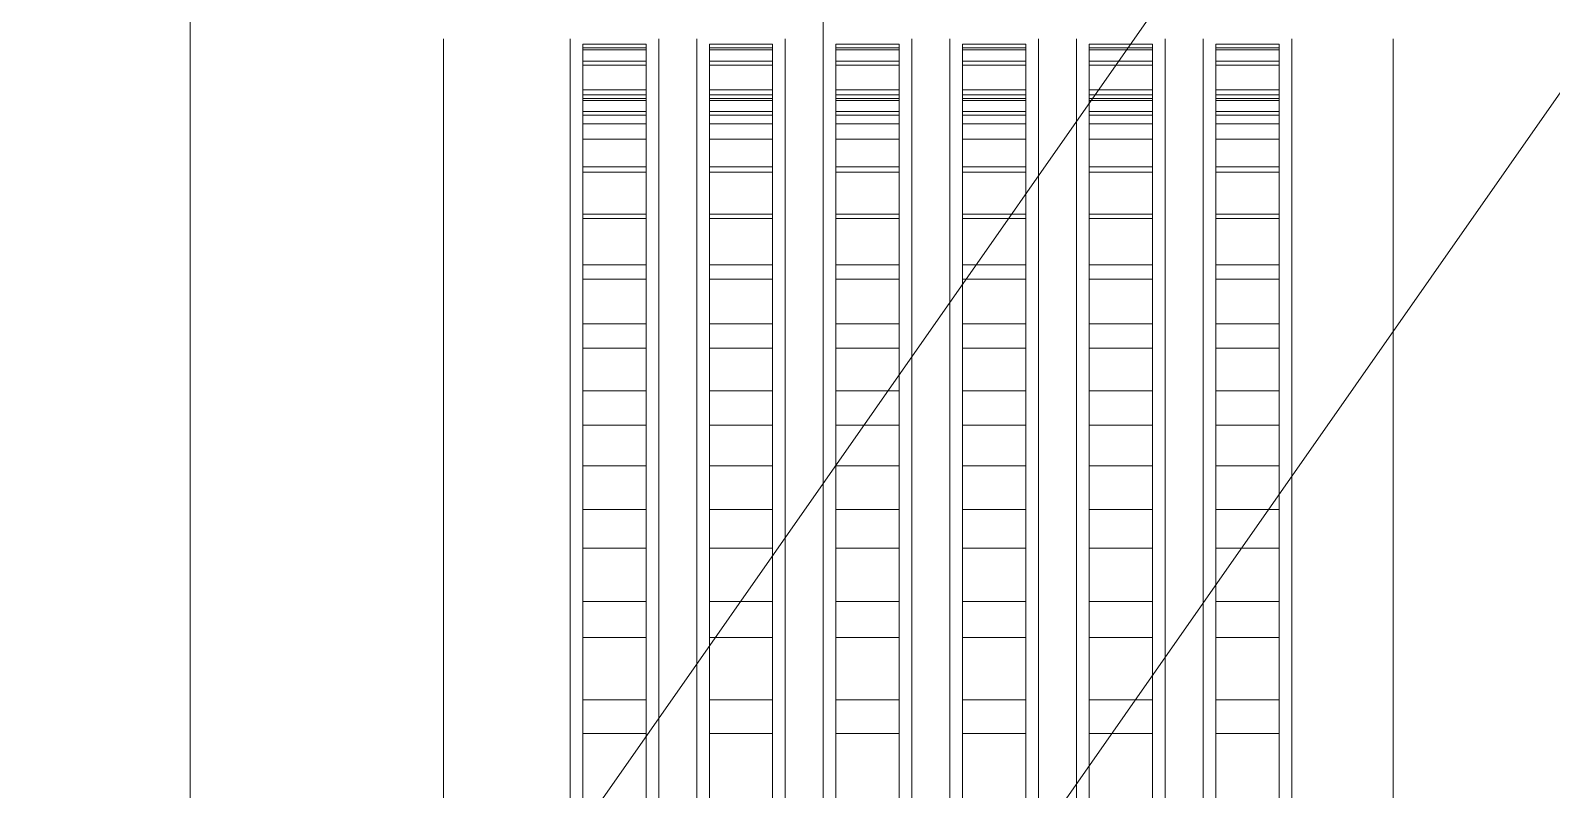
# Model space of a CAD drawing. Header units: millimetres. Extents: x -191664 to 191490, y -197311 to 10263.
# Drawn here: x -1725.2 to -1485, y -30138.8 to -30018.8 of the extents above; entities that cross this region are included whole.
import ezdxf

# ---------------------------------------------------------------- set-up
doc = ezdxf.new("R2010")
doc.units = ezdxf.units.MM
for name, color, linetype, lineweight in [('frontal_briquetadora', 7, 'Continuous', 0), ('frontal_secador', 7, 'Continuous', 0), ('frontal_tolva', 7, 'Continuous', 0)]:
    doc.layers.add(name, color=color, linetype=linetype, lineweight=lineweight)

msp = doc.modelspace()

# ---------------------------------------------------------------- linework, layer by layer
at = {"layer": 'frontal_briquetadora', "color": 9, "true_color": 0xb9c3c2}
for p, q in [((-1660, -30021.43), (-1660, -30020.16)), ((-1640, -30021.43), (-1640, -30020.16)), ((-1626, -30021.43), (-1626, -30020.16)), ((-1620, -30021.43), (-1620, -30020.16)), ((-1606, -30021.43), (-1606, -30020.16)), ((-1600, -30021.43), (-1600, -30020.16)), ((-1586, -30021.43), (-1586, -30020.16)), ((-1580, -30021.43), (-1580, -30020.16)), ((-1566, -30021.43), (-1566, -30020.16)), ((-1560, -30021.43), (-1560, -30020.16)), ((-1546, -30021.43), (-1546, -30020.16)), ((-1540, -30021.43), (-1540, -30020.16)), ((-1526, -30021.43), (-1526, -30020.16)), ((-1510, -30021.43), (-1510, -30020.16)), ((-1660, -30023.97), (-1660, -30021.43)), ((-1640, -30023.97), (-1640, -30021.43)), ((-1626, -30023.97), (-1626, -30021.43)), ((-1620, -30023.97), (-1620, -30021.43)), ((-1606, -30023.97), (-1606, -30021.43)), ((-1600, -30023.97), (-1600, -30021.43)), ((-1586, -30023.97), (-1586, -30021.43)), ((-1580, -30023.97), (-1580, -30021.43)), ((-1566, -30023.97), (-1566, -30021.43)), ((-1560, -30023.97), (-1560, -30021.43)), ((-1546, -30023.97), (-1546, -30021.43)), ((-1540, -30023.97), (-1540, -30021.43)), ((-1526, -30023.97), (-1526, -30021.43)), ((-1510, -30023.97), (-1510, -30021.43)), ((-1660, -30027.77), (-1660, -30023.97)), ((-1640, -30027.77), (-1640, -30023.97)), ((-1626, -30027.77), (-1626, -30023.97)), ((-1620, -30027.77), (-1620, -30023.97)), ((-1606, -30027.77), (-1606, -30023.97)), ((-1600, -30027.77), (-1600, -30023.97)), ((-1586, -30027.77), (-1586, -30023.97)), ((-1580, -30027.77), (-1580, -30023.97)), ((-1566, -30027.77), (-1566, -30023.97)), ((-1560, -30027.77), (-1560, -30023.97)), ((-1546, -30027.77), (-1546, -30023.97)), ((-1540, -30027.77), (-1540, -30023.97)), ((-1526, -30027.77), (-1526, -30023.97)), ((-1510, -30027.77), (-1510, -30023.97)), ((-1660, -30032.81), (-1660, -30027.77)), ((-1640, -30032.81), (-1640, -30027.77)), ((-1626, -30032.81), (-1626, -30027.77)), ((-1620, -30032.81), (-1620, -30027.77)), ((-1606, -30032.81), (-1606, -30027.77)), ((-1600, -30032.81), (-1600, -30027.77)), ((-1586, -30032.81), (-1586, -30027.77)), ((-1580, -30032.81), (-1580, -30027.77)), ((-1566, -30032.81), (-1566, -30027.77)), ((-1560, -30032.81), (-1560, -30027.77)), ((-1546, -30032.81), (-1546, -30027.77)), ((-1540, -30032.81), (-1540, -30027.77)), ((-1526, -30032.81), (-1526, -30027.77)), ((-1510, -30032.81), (-1510, -30027.77)), ((-1640, -30030.64), (-1640, -30030)), ((-1640, -30032.57), (-1640, -30030.64)), ((-1626, -30030.64), (-1626, -30030)), ((-1626, -30032.57), (-1626, -30030.64)), ((-1620, -30030.64), (-1620, -30030)), ((-1620, -30032.57), (-1620, -30030.64)), ((-1606, -30030.64), (-1606, -30030)), ((-1606, -30032.57), (-1606, -30030.64)), ((-1600, -30030.64), (-1600, -30030)), ((-1600, -30032.57), (-1600, -30030.64)), ((-1586, -30030.64), (-1586, -30030)), ((-1586, -30032.57), (-1586, -30030.64)), ((-1580, -30030.64), (-1580, -30030)), ((-1580, -30032.57), (-1580, -30030.64)), ((-1566, -30030.64), (-1566, -30030)), ((-1566, -30032.57), (-1566, -30030.64)), ((-1560, -30030.64), (-1560, -30030)), ((-1560, -30032.57), (-1560, -30030.64)), ((-1546, -30030.64), (-1546, -30030)), ((-1546, -30032.57), (-1546, -30030.64)), ((-1540, -30030.64), (-1540, -30030)), ((-1540, -30032.57), (-1540, -30030.64)), ((-1526, -30030.64), (-1526, -30030)), ((-1526, -30032.57), (-1526, -30030.64)), ((-1660, -30039.07), (-1660, -30032.81)), ((-1640, -30035.76), (-1640, -30032.57)), ((-1640, -30039.07), (-1640, -30032.81)), ((-1626, -30035.76), (-1626, -30032.57)), ((-1626, -30039.07), (-1626, -30032.81)), ((-1620, -30035.76), (-1620, -30032.57)), ((-1620, -30039.07), (-1620, -30032.81)), ((-1606, -30035.76), (-1606, -30032.57)), ((-1606, -30039.07), (-1606, -30032.81)), ((-1600, -30035.76), (-1600, -30032.57)), ((-1600, -30039.07), (-1600, -30032.81)), ((-1586, -30035.76), (-1586, -30032.57)), ((-1586, -30039.07), (-1586, -30032.81)), ((-1580, -30035.76), (-1580, -30032.57)), ((-1580, -30039.07), (-1580, -30032.81)), ((-1566, -30035.76), (-1566, -30032.57)), ((-1566, -30039.07), (-1566, -30032.81)), ((-1560, -30035.76), (-1560, -30032.57)), ((-1560, -30039.07), (-1560, -30032.81)), ((-1546, -30035.76), (-1546, -30032.57)), ((-1546, -30039.07), (-1546, -30032.81)), ((-1540, -30035.76), (-1540, -30032.57)), ((-1540, -30039.07), (-1540, -30032.81)), ((-1526, -30035.76), (-1526, -30032.57)), ((-1526, -30039.07), (-1526, -30032.81)), ((-1510, -30039.07), (-1510, -30032.81)), ((-1640, -30040.22), (-1640, -30035.76)), ((-1626, -30040.22), (-1626, -30035.76)), ((-1620, -30040.22), (-1620, -30035.76)), ((-1606, -30040.22), (-1606, -30035.76)), ((-1600, -30040.22), (-1600, -30035.76)), ((-1586, -30040.22), (-1586, -30035.76)), ((-1580, -30040.22), (-1580, -30035.76)), ((-1566, -30040.22), (-1566, -30035.76)), ((-1560, -30040.22), (-1560, -30035.76)), ((-1546, -30040.22), (-1546, -30035.76)), ((-1540, -30040.22), (-1540, -30035.76)), ((-1526, -30040.22), (-1526, -30035.76)), ((-1660, -30046.53), (-1660, -30039.07)), ((-1640, -30046.53), (-1640, -30039.07)), ((-1640, -30045.92), (-1640, -30040.22)), ((-1626, -30046.53), (-1626, -30039.07)), ((-1626, -30045.92), (-1626, -30040.22)), ((-1620, -30046.53), (-1620, -30039.07)), ((-1620, -30045.92), (-1620, -30040.22)), ((-1606, -30046.53), (-1606, -30039.07)), ((-1606, -30045.92), (-1606, -30040.22)), ((-1600, -30046.53), (-1600, -30039.07)), ((-1600, -30045.92), (-1600, -30040.22)), ((-1586, -30046.53), (-1586, -30039.07)), ((-1586, -30045.92), (-1586, -30040.22)), ((-1580, -30046.53), (-1580, -30039.07)), ((-1580, -30045.92), (-1580, -30040.22)), ((-1566, -30046.53), (-1566, -30039.07)), ((-1566, -30045.92), (-1566, -30040.22)), ((-1560, -30046.53), (-1560, -30039.07)), ((-1560, -30045.92), (-1560, -30040.22)), ((-1546, -30046.53), (-1546, -30039.07)), ((-1546, -30045.92), (-1546, -30040.22)), ((-1540, -30046.53), (-1540, -30039.07)), ((-1540, -30045.92), (-1540, -30040.22)), ((-1526, -30046.53), (-1526, -30039.07)), ((-1526, -30045.92), (-1526, -30040.22)), ((-1510, -30046.53), (-1510, -30039.07)), ((-1660, -30055.15), (-1660, -30046.53)), ((-1640, -30052.84), (-1640, -30045.92)), ((-1640, -30055.15), (-1640, -30046.53)), ((-1626, -30052.84), (-1626, -30045.92)), ((-1626, -30055.15), (-1626, -30046.53)), ((-1620, -30052.84), (-1620, -30045.92)), ((-1620, -30055.15), (-1620, -30046.53)), ((-1606, -30052.84), (-1606, -30045.92)), ((-1606, -30055.15), (-1606, -30046.53)), ((-1600, -30052.84), (-1600, -30045.92)), ((-1600, -30055.15), (-1600, -30046.53)), ((-1586, -30052.84), (-1586, -30045.92)), ((-1586, -30055.15), (-1586, -30046.53)), ((-1580, -30052.84), (-1580, -30045.92)), ((-1580, -30055.15), (-1580, -30046.53)), ((-1566, -30052.84), (-1566, -30045.92)), ((-1566, -30055.15), (-1566, -30046.53)), ((-1560, -30052.84), (-1560, -30045.92)), ((-1560, -30055.15), (-1560, -30046.53)), ((-1546, -30052.84), (-1546, -30045.92)), ((-1546, -30055.15), (-1546, -30046.53)), ((-1540, -30052.84), (-1540, -30045.92)), ((-1540, -30055.15), (-1540, -30046.53)), ((-1526, -30052.84), (-1526, -30045.92)), ((-1526, -30055.15), (-1526, -30046.53)), ((-1510, -30055.15), (-1510, -30046.53)), ((-1640, -30060.94), (-1640, -30052.84)), ((-1626, -30060.94), (-1626, -30052.84)), ((-1620, -30060.94), (-1620, -30052.84)), ((-1606, -30060.94), (-1606, -30052.84)), ((-1600, -30060.94), (-1600, -30052.84)), ((-1586, -30060.94), (-1586, -30052.84)), ((-1580, -30060.94), (-1580, -30052.84)), ((-1566, -30060.94), (-1566, -30052.84)), ((-1560, -30060.94), (-1560, -30052.84)), ((-1546, -30060.94), (-1546, -30052.84)), ((-1540, -30060.94), (-1540, -30052.84)), ((-1526, -30060.94), (-1526, -30052.84)), ((-1660, -30064.91), (-1660, -30055.15)), ((-1640, -30064.91), (-1640, -30055.15)), ((-1626, -30064.91), (-1626, -30055.15)), ((-1620, -30064.91), (-1620, -30055.15)), ((-1606, -30064.91), (-1606, -30055.15)), ((-1600, -30064.91), (-1600, -30055.15)), ((-1586, -30064.91), (-1586, -30055.15)), ((-1580, -30064.91), (-1580, -30055.15)), ((-1566, -30064.91), (-1566, -30055.15)), ((-1560, -30064.91), (-1560, -30055.15)), ((-1546, -30064.91), (-1546, -30055.15)), ((-1540, -30064.91), (-1540, -30055.15)), ((-1526, -30064.91), (-1526, -30055.15)), ((-1510, -30064.91), (-1510, -30055.15)), ((-1640, -30070.19), (-1640, -30060.94)), ((-1626, -30070.19), (-1626, -30060.94)), ((-1620, -30070.19), (-1620, -30060.94)), ((-1606, -30070.19), (-1606, -30060.94)), ((-1600, -30070.19), (-1600, -30060.94)), ((-1586, -30070.19), (-1586, -30060.94)), ((-1580, -30070.19), (-1580, -30060.94)), ((-1566, -30070.19), (-1566, -30060.94)), ((-1560, -30070.19), (-1560, -30060.94)), ((-1546, -30070.19), (-1546, -30060.94)), ((-1540, -30070.19), (-1540, -30060.94)), ((-1526, -30070.19), (-1526, -30060.94)), ((-1660, -30075.75), (-1660, -30064.91)), ((-1640, -30075.75), (-1640, -30064.91)), ((-1626, -30075.75), (-1626, -30064.91)), ((-1620, -30075.75), (-1620, -30064.91)), ((-1606, -30075.75), (-1606, -30064.91)), ((-1600, -30075.75), (-1600, -30064.91)), ((-1586, -30075.75), (-1586, -30064.91)), ((-1580, -30075.75), (-1580, -30064.91)), ((-1566, -30075.75), (-1566, -30064.91)), ((-1560, -30075.75), (-1560, -30064.91)), ((-1546, -30075.75), (-1546, -30064.91)), ((-1540, -30075.75), (-1540, -30064.91)), ((-1526, -30075.75), (-1526, -30064.91)), ((-1510, -30075.75), (-1510, -30064.91)), ((-1640, -30080.56), (-1640, -30070.19)), ((-1626, -30080.56), (-1626, -30070.19)), ((-1620, -30080.56), (-1620, -30070.19)), ((-1606, -30080.56), (-1606, -30070.19)), ((-1600, -30080.56), (-1600, -30070.19)), ((-1586, -30080.56), (-1586, -30070.19)), ((-1580, -30080.56), (-1580, -30070.19)), ((-1566, -30080.56), (-1566, -30070.19)), ((-1560, -30080.56), (-1560, -30070.19)), ((-1546, -30080.56), (-1546, -30070.19)), ((-1540, -30080.56), (-1540, -30070.19)), ((-1526, -30080.56), (-1526, -30070.19)), ((-1660, -30087.63), (-1660, -30075.75)), ((-1640, -30087.63), (-1640, -30075.75)), ((-1626, -30087.63), (-1626, -30075.75)), ((-1620, -30087.63), (-1620, -30075.75)), ((-1606, -30087.63), (-1606, -30075.75)), ((-1600, -30087.63), (-1600, -30075.75)), ((-1586, -30087.63), (-1586, -30075.75)), ((-1580, -30087.63), (-1580, -30075.75)), ((-1566, -30087.63), (-1566, -30075.75)), ((-1560, -30087.63), (-1560, -30075.75)), ((-1546, -30087.63), (-1546, -30075.75)), ((-1540, -30087.63), (-1540, -30075.75)), ((-1526, -30087.63), (-1526, -30075.75)), ((-1510, -30087.63), (-1510, -30075.75)), ((-1640, -30091.99), (-1640, -30080.56)), ((-1626, -30091.99), (-1626, -30080.56)), ((-1620, -30091.99), (-1620, -30080.56)), ((-1606, -30091.99), (-1606, -30080.56)), ((-1600, -30091.99), (-1600, -30080.56)), ((-1586, -30091.99), (-1586, -30080.56)), ((-1580, -30091.99), (-1580, -30080.56)), ((-1566, -30091.99), (-1566, -30080.56)), ((-1560, -30091.99), (-1560, -30080.56)), ((-1546, -30091.99), (-1546, -30080.56)), ((-1540, -30091.99), (-1540, -30080.56)), ((-1526, -30091.99), (-1526, -30080.56)), ((-1660, -30088.79), (-1660, -30083.18)), ((-1510, -30088.79), (-1510, -30083.18)), ((-1660, -30100.51), (-1660, -30087.63)), ((-1640, -30100.51), (-1640, -30087.63)), ((-1626, -30100.51), (-1626, -30087.63)), ((-1620, -30100.51), (-1620, -30087.63)), ((-1606, -30100.51), (-1606, -30087.63)), ((-1600, -30100.51), (-1600, -30087.63)), ((-1586, -30100.51), (-1586, -30087.63)), ((-1580, -30100.51), (-1580, -30087.63)), ((-1566, -30100.51), (-1566, -30087.63)), ((-1560, -30100.51), (-1560, -30087.63)), ((-1546, -30100.51), (-1546, -30087.63)), ((-1540, -30100.51), (-1540, -30087.63)), ((-1526, -30100.51), (-1526, -30087.63)), ((-1510, -30100.51), (-1510, -30087.63)), ((-1660, -30099.56), (-1660, -30088.79)), ((-1510, -30099.56), (-1510, -30088.79)), ((-1640, -30104.45), (-1640, -30091.99)), ((-1626, -30104.45), (-1626, -30091.99)), ((-1620, -30104.45), (-1620, -30091.99)), ((-1606, -30104.45), (-1606, -30091.99)), ((-1600, -30104.45), (-1600, -30091.99)), ((-1586, -30104.45), (-1586, -30091.99)), ((-1580, -30104.45), (-1580, -30091.99)), ((-1566, -30104.45), (-1566, -30091.99)), ((-1560, -30104.45), (-1560, -30091.99)), ((-1546, -30104.45), (-1546, -30091.99)), ((-1540, -30104.45), (-1540, -30091.99)), ((-1526, -30104.45), (-1526, -30091.99)), ((-1660, -30114.62), (-1660, -30099.56)), ((-1510, -30114.62), (-1510, -30099.56)), ((-1660, -30114.34), (-1660, -30100.51)), ((-1640, -30114.34), (-1640, -30100.51)), ((-1626, -30114.34), (-1626, -30100.51)), ((-1620, -30114.34), (-1620, -30100.51)), ((-1606, -30114.34), (-1606, -30100.51)), ((-1600, -30114.34), (-1600, -30100.51)), ((-1586, -30114.34), (-1586, -30100.51)), ((-1580, -30114.34), (-1580, -30100.51)), ((-1566, -30114.34), (-1566, -30100.51)), ((-1560, -30114.34), (-1560, -30100.51)), ((-1546, -30114.34), (-1546, -30100.51)), ((-1540, -30114.34), (-1540, -30100.51)), ((-1526, -30114.34), (-1526, -30100.51)), ((-1510, -30114.34), (-1510, -30100.51)), ((-1640, -30117.87), (-1640, -30104.45)), ((-1626, -30117.87), (-1626, -30104.45)), ((-1620, -30117.87), (-1620, -30104.45)), ((-1606, -30117.87), (-1606, -30104.45)), ((-1600, -30117.87), (-1600, -30104.45)), ((-1586, -30117.87), (-1586, -30104.45)), ((-1580, -30117.87), (-1580, -30104.45)), ((-1566, -30117.87), (-1566, -30104.45)), ((-1560, -30117.87), (-1560, -30104.45)), ((-1546, -30117.87), (-1546, -30104.45)), ((-1540, -30117.87), (-1540, -30104.45)), ((-1526, -30117.87), (-1526, -30104.45)), ((-1660, -30129.05), (-1660, -30114.34)), ((-1660, -30132.74), (-1660, -30114.62)), ((-1640, -30129.05), (-1640, -30114.34)), ((-1626, -30129.05), (-1626, -30114.34)), ((-1620, -30129.05), (-1620, -30114.34)), ((-1606, -30129.05), (-1606, -30114.34)), ((-1600, -30129.05), (-1600, -30114.34)), ((-1586, -30129.05), (-1586, -30114.34)), ((-1580, -30129.05), (-1580, -30114.34)), ((-1566, -30129.05), (-1566, -30114.34)), ((-1560, -30129.05), (-1560, -30114.34)), ((-1546, -30129.05), (-1546, -30114.34)), ((-1540, -30129.05), (-1540, -30114.34)), ((-1526, -30129.05), (-1526, -30114.34)), ((-1510, -30129.05), (-1510, -30114.34)), ((-1510, -30132.74), (-1510, -30114.62)), ((-1640, -30132.2), (-1640, -30117.87)), ((-1626, -30132.2), (-1626, -30117.87)), ((-1620, -30132.2), (-1620, -30117.87)), ((-1606, -30132.2), (-1606, -30117.87)), ((-1600, -30132.2), (-1600, -30117.87)), ((-1586, -30132.2), (-1586, -30117.87)), ((-1580, -30132.2), (-1580, -30117.87)), ((-1566, -30132.2), (-1566, -30117.87)), ((-1560, -30132.2), (-1560, -30117.87)), ((-1546, -30132.2), (-1546, -30117.87)), ((-1540, -30132.2), (-1540, -30117.87)), ((-1526, -30132.2), (-1526, -30117.87)), ((-1660, -30144.59), (-1660, -30129.05)), ((-1640, -30144.59), (-1640, -30129.05)), ((-1626, -30144.59), (-1626, -30129.05)), ((-1620, -30144.59), (-1620, -30129.05)), ((-1606, -30144.59), (-1606, -30129.05)), ((-1600, -30144.59), (-1600, -30129.05)), ((-1586, -30144.59), (-1586, -30129.05)), ((-1580, -30144.59), (-1580, -30129.05)), ((-1566, -30144.59), (-1566, -30129.05)), ((-1560, -30144.59), (-1560, -30129.05)), ((-1546, -30144.59), (-1546, -30129.05)), ((-1540, -30144.59), (-1540, -30129.05)), ((-1526, -30144.59), (-1526, -30129.05)), ((-1510, -30144.59), (-1510, -30129.05)), ((-1660, -30152.46), (-1660, -30132.74)), ((-1640, -30147.37), (-1640, -30132.2)), ((-1626, -30147.37), (-1626, -30132.2)), ((-1620, -30147.37), (-1620, -30132.2)), ((-1606, -30147.37), (-1606, -30132.2)), ((-1600, -30147.37), (-1600, -30132.2)), ((-1586, -30147.37), (-1586, -30132.2)), ((-1580, -30147.37), (-1580, -30132.2)), ((-1566, -30147.37), (-1566, -30132.2)), ((-1560, -30147.37), (-1560, -30132.2)), ((-1546, -30147.37), (-1546, -30132.2)), ((-1540, -30147.37), (-1540, -30132.2)), ((-1526, -30147.37), (-1526, -30132.2)), ((-1510, -30152.46), (-1510, -30132.74))]:
    msp.add_line(p, q, dxfattribs=at)
at = {"layer": 'frontal_briquetadora', "color": 117, "true_color": 0x376c5b}
for p, q in [((-1638, -30021.6), (-1638, -30021.01)), ((-1638, -30021.01), (-1638, -30021.92)), ((-1638, -30021.01), (-1628, -30021.01)), ((-1628, -30021.01), (-1628, -30021.92)), ((-1628, -30021.6), (-1628, -30021.01)), ((-1618, -30021.6), (-1618, -30021.01)), ((-1618, -30021.01), (-1618, -30021.92)), ((-1618, -30021.01), (-1608, -30021.01)), ((-1608, -30021.01), (-1608, -30021.92)), ((-1608, -30021.6), (-1608, -30021.01)), ((-1598, -30021.6), (-1598, -30021.01)), ((-1598, -30021.01), (-1598, -30021.92)), ((-1598, -30021.01), (-1588, -30021.01)), ((-1588, -30021.01), (-1588, -30021.92)), ((-1588, -30021.6), (-1588, -30021.01)), ((-1578, -30021.6), (-1578, -30021.01)), ((-1578, -30021.01), (-1578, -30021.92)), ((-1578, -30021.01), (-1568, -30021.01)), ((-1568, -30021.01), (-1568, -30021.92)), ((-1568, -30021.6), (-1568, -30021.01)), ((-1558, -30021.6), (-1558, -30021.01)), ((-1558, -30021.01), (-1558, -30021.92)), ((-1558, -30021.01), (-1548, -30021.01)), ((-1548, -30021.01), (-1548, -30021.92)), ((-1548, -30021.6), (-1548, -30021.01)), ((-1538, -30021.6), (-1538, -30021.01)), ((-1538, -30021.01), (-1538, -30021.92)), ((-1538, -30021.01), (-1528, -30021.01)), ((-1528, -30021.01), (-1528, -30021.92)), ((-1528, -30021.6), (-1528, -30021.01)), ((-1638, -30023.69), (-1638, -30021.6)), ((-1638, -30021.6), (-1628, -30021.6)), ((-1638, -30021.92), (-1638, -30024.32)), ((-1638, -30021.92), (-1628, -30021.92)), ((-1628, -30023.69), (-1628, -30021.6)), ((-1628, -30021.92), (-1628, -30024.32)), ((-1618, -30023.69), (-1618, -30021.6)), ((-1618, -30021.6), (-1608, -30021.6)), ((-1618, -30021.92), (-1618, -30024.32)), ((-1618, -30021.92), (-1608, -30021.92)), ((-1608, -30023.69), (-1608, -30021.6)), ((-1608, -30021.92), (-1608, -30024.32)), ((-1598, -30023.69), (-1598, -30021.6)), ((-1598, -30021.6), (-1588, -30021.6)), ((-1598, -30021.92), (-1598, -30024.32)), ((-1598, -30021.92), (-1588, -30021.92)), ((-1588, -30023.69), (-1588, -30021.6)), ((-1588, -30021.92), (-1588, -30024.32)), ((-1578, -30023.69), (-1578, -30021.6)), ((-1578, -30021.6), (-1568, -30021.6)), ((-1578, -30021.92), (-1578, -30024.32)), ((-1578, -30021.92), (-1568, -30021.92)), ((-1568, -30023.69), (-1568, -30021.6)), ((-1568, -30021.92), (-1568, -30024.32)), ((-1558, -30023.69), (-1558, -30021.6)), ((-1558, -30021.6), (-1548, -30021.6)), ((-1558, -30021.92), (-1558, -30024.32)), ((-1558, -30021.92), (-1548, -30021.92)), ((-1548, -30023.69), (-1548, -30021.6)), ((-1548, -30021.92), (-1548, -30024.32)), ((-1538, -30023.69), (-1538, -30021.6)), ((-1538, -30021.6), (-1528, -30021.6)), ((-1538, -30021.92), (-1538, -30024.32)), ((-1538, -30021.92), (-1528, -30021.92)), ((-1528, -30023.69), (-1528, -30021.6)), ((-1528, -30021.92), (-1528, -30024.32)), ((-1638, -30255.52), (-1638, -30023.69)), ((-1638, -30023.69), (-1628, -30023.69)), ((-1638, -30024.32), (-1638, -30028.21)), ((-1638, -30024.32), (-1628, -30024.32)), ((-1628, -30255.52), (-1628, -30023.69)), ((-1628, -30024.32), (-1628, -30028.21)), ((-1618, -30255.52), (-1618, -30023.69)), ((-1618, -30023.69), (-1608, -30023.69)), ((-1618, -30024.32), (-1618, -30028.21)), ((-1618, -30024.32), (-1608, -30024.32)), ((-1608, -30255.52), (-1608, -30023.69)), ((-1608, -30024.32), (-1608, -30028.21)), ((-1598, -30255.52), (-1598, -30023.69)), ((-1598, -30023.69), (-1588, -30023.69)), ((-1598, -30024.32), (-1598, -30028.21)), ((-1598, -30024.32), (-1588, -30024.32)), ((-1588, -30255.52), (-1588, -30023.69)), ((-1588, -30024.32), (-1588, -30028.21)), ((-1578, -30255.52), (-1578, -30023.69)), ((-1578, -30023.69), (-1568, -30023.69)), ((-1578, -30024.32), (-1578, -30028.21)), ((-1578, -30024.32), (-1568, -30024.32)), ((-1568, -30255.52), (-1568, -30023.69)), ((-1568, -30024.32), (-1568, -30028.21)), ((-1558, -30255.52), (-1558, -30023.69)), ((-1558, -30023.69), (-1548, -30023.69)), ((-1558, -30024.32), (-1558, -30028.21)), ((-1558, -30024.32), (-1548, -30024.32)), ((-1548, -30255.52), (-1548, -30023.69)), ((-1548, -30024.32), (-1548, -30028.21)), ((-1538, -30255.52), (-1538, -30023.69)), ((-1538, -30023.69), (-1528, -30023.69)), ((-1538, -30024.32), (-1538, -30028.21)), ((-1538, -30024.32), (-1528, -30024.32)), ((-1528, -30255.52), (-1528, -30023.69)), ((-1528, -30024.32), (-1528, -30028.21)), ((-1638, -30028.21), (-1638, -30033.57)), ((-1638, -30028.21), (-1628, -30028.21)), ((-1628, -30028.21), (-1628, -30033.57)), ((-1618, -30028.21), (-1618, -30033.57)), ((-1618, -30028.21), (-1608, -30028.21)), ((-1608, -30028.21), (-1608, -30033.57)), ((-1598, -30028.21), (-1598, -30033.57)), ((-1598, -30028.21), (-1588, -30028.21)), ((-1588, -30028.21), (-1588, -30033.57)), ((-1578, -30028.21), (-1578, -30033.57)), ((-1578, -30028.21), (-1568, -30028.21)), ((-1568, -30028.21), (-1568, -30033.57)), ((-1558, -30028.21), (-1558, -30033.57)), ((-1558, -30028.21), (-1548, -30028.21)), ((-1548, -30028.21), (-1548, -30033.57)), ((-1538, -30028.21), (-1538, -30033.57)), ((-1538, -30028.21), (-1528, -30028.21)), ((-1528, -30028.21), (-1528, -30033.57)), ((-1638, -30029.01), (-1638, -30029.89)), ((-1638, -30029.58), (-1638, -30029.01)), ((-1638, -30029.01), (-1628, -30029.01)), ((-1638, -30031.62), (-1638, -30029.58)), ((-1638, -30029.58), (-1628, -30029.58)), ((-1638, -30029.89), (-1638, -30032.24)), ((-1638, -30029.89), (-1628, -30029.89)), ((-1628, -30029.58), (-1628, -30029.01)), ((-1628, -30029.01), (-1628, -30029.89)), ((-1628, -30031.62), (-1628, -30029.58)), ((-1628, -30029.89), (-1628, -30032.24)), ((-1618, -30029.01), (-1618, -30029.89)), ((-1618, -30029.58), (-1618, -30029.01)), ((-1618, -30029.01), (-1608, -30029.01)), ((-1618, -30031.62), (-1618, -30029.58)), ((-1618, -30029.58), (-1608, -30029.58)), ((-1618, -30029.89), (-1618, -30032.24)), ((-1618, -30029.89), (-1608, -30029.89)), ((-1608, -30029.58), (-1608, -30029.01)), ((-1608, -30029.01), (-1608, -30029.89)), ((-1608, -30031.62), (-1608, -30029.58)), ((-1608, -30029.89), (-1608, -30032.24)), ((-1598, -30029.01), (-1598, -30029.89)), ((-1598, -30029.58), (-1598, -30029.01)), ((-1598, -30029.01), (-1588, -30029.01)), ((-1598, -30031.62), (-1598, -30029.58)), ((-1598, -30029.58), (-1588, -30029.58)), ((-1598, -30029.89), (-1598, -30032.24)), ((-1598, -30029.89), (-1588, -30029.89)), ((-1588, -30029.58), (-1588, -30029.01)), ((-1588, -30029.01), (-1588, -30029.89)), ((-1588, -30031.62), (-1588, -30029.58)), ((-1588, -30029.89), (-1588, -30032.24)), ((-1578, -30029.01), (-1578, -30029.89)), ((-1578, -30029.58), (-1578, -30029.01)), ((-1578, -30029.01), (-1568, -30029.01)), ((-1578, -30031.62), (-1578, -30029.58)), ((-1578, -30029.58), (-1568, -30029.58)), ((-1578, -30029.89), (-1578, -30032.24)), ((-1578, -30029.89), (-1568, -30029.89)), ((-1568, -30029.58), (-1568, -30029.01)), ((-1568, -30029.01), (-1568, -30029.89)), ((-1568, -30031.62), (-1568, -30029.58)), ((-1568, -30029.89), (-1568, -30032.24)), ((-1558, -30029.01), (-1558, -30029.89)), ((-1558, -30029.58), (-1558, -30029.01)), ((-1558, -30029.01), (-1548, -30029.01)), ((-1558, -30031.62), (-1558, -30029.58)), ((-1558, -30029.58), (-1548, -30029.58)), ((-1558, -30029.89), (-1558, -30032.24)), ((-1558, -30029.89), (-1548, -30029.89)), ((-1548, -30029.58), (-1548, -30029.01)), ((-1548, -30029.01), (-1548, -30029.89)), ((-1548, -30031.62), (-1548, -30029.58)), ((-1548, -30029.89), (-1548, -30032.24)), ((-1538, -30029.01), (-1538, -30029.89)), ((-1538, -30029.58), (-1538, -30029.01)), ((-1538, -30029.01), (-1528, -30029.01)), ((-1538, -30031.62), (-1538, -30029.58)), ((-1538, -30029.58), (-1528, -30029.58)), ((-1538, -30029.89), (-1538, -30032.24)), ((-1538, -30029.89), (-1528, -30029.89)), ((-1528, -30029.58), (-1528, -30029.01)), ((-1528, -30029.01), (-1528, -30029.89)), ((-1528, -30031.62), (-1528, -30029.58)), ((-1528, -30029.89), (-1528, -30032.24)), ((-1638, -30263.45), (-1638, -30031.62)), ((-1638, -30031.62), (-1628, -30031.62)), ((-1638, -30032.24), (-1638, -30036.03)), ((-1638, -30032.24), (-1628, -30032.24)), ((-1628, -30263.45), (-1628, -30031.62)), ((-1628, -30032.24), (-1628, -30036.03)), ((-1618, -30263.45), (-1618, -30031.62)), ((-1618, -30031.62), (-1608, -30031.62)), ((-1618, -30032.24), (-1618, -30036.03)), ((-1618, -30032.24), (-1608, -30032.24)), ((-1608, -30263.45), (-1608, -30031.62)), ((-1608, -30032.24), (-1608, -30036.03)), ((-1598, -30263.45), (-1598, -30031.62)), ((-1598, -30031.62), (-1588, -30031.62)), ((-1598, -30032.24), (-1598, -30036.03)), ((-1598, -30032.24), (-1588, -30032.24)), ((-1588, -30263.45), (-1588, -30031.62)), ((-1588, -30032.24), (-1588, -30036.03)), ((-1578, -30263.45), (-1578, -30031.62)), ((-1578, -30031.62), (-1568, -30031.62)), ((-1578, -30032.24), (-1578, -30036.03)), ((-1578, -30032.24), (-1568, -30032.24)), ((-1568, -30263.45), (-1568, -30031.62)), ((-1568, -30032.24), (-1568, -30036.03)), ((-1558, -30263.45), (-1558, -30031.62)), ((-1558, -30031.62), (-1548, -30031.62)), ((-1558, -30032.24), (-1558, -30036.03)), ((-1558, -30032.24), (-1548, -30032.24)), ((-1548, -30263.45), (-1548, -30031.62)), ((-1548, -30032.24), (-1548, -30036.03)), ((-1538, -30263.45), (-1538, -30031.62)), ((-1538, -30031.62), (-1528, -30031.62)), ((-1538, -30032.24), (-1538, -30036.03)), ((-1538, -30032.24), (-1528, -30032.24)), ((-1528, -30263.45), (-1528, -30031.62)), ((-1528, -30032.24), (-1528, -30036.03)), ((-1638, -30033.57), (-1638, -30040.36)), ((-1638, -30033.57), (-1628, -30033.57)), ((-1628, -30033.57), (-1628, -30040.36)), ((-1618, -30033.57), (-1618, -30040.36)), ((-1618, -30033.57), (-1608, -30033.57)), ((-1608, -30033.57), (-1608, -30040.36)), ((-1598, -30033.57), (-1598, -30040.36)), ((-1598, -30033.57), (-1588, -30033.57)), ((-1588, -30033.57), (-1588, -30040.36)), ((-1578, -30033.57), (-1578, -30040.36)), ((-1578, -30033.57), (-1568, -30033.57)), ((-1568, -30033.57), (-1568, -30040.36)), ((-1558, -30033.57), (-1558, -30040.36)), ((-1558, -30033.57), (-1548, -30033.57)), ((-1548, -30033.57), (-1548, -30040.36)), ((-1538, -30033.57), (-1538, -30040.36)), ((-1538, -30033.57), (-1528, -30033.57)), ((-1528, -30033.57), (-1528, -30040.36)), ((-1638, -30036.03), (-1638, -30041.24)), ((-1638, -30036.03), (-1628, -30036.03)), ((-1628, -30036.03), (-1628, -30041.24)), ((-1618, -30036.03), (-1618, -30041.24)), ((-1618, -30036.03), (-1608, -30036.03)), ((-1608, -30036.03), (-1608, -30041.24)), ((-1598, -30036.03), (-1598, -30041.24)), ((-1598, -30036.03), (-1588, -30036.03)), ((-1588, -30036.03), (-1588, -30041.24)), ((-1578, -30036.03), (-1578, -30041.24)), ((-1578, -30036.03), (-1568, -30036.03)), ((-1568, -30036.03), (-1568, -30041.24)), ((-1558, -30036.03), (-1558, -30041.24)), ((-1558, -30036.03), (-1548, -30036.03)), ((-1548, -30036.03), (-1548, -30041.24)), ((-1538, -30036.03), (-1538, -30041.24)), ((-1538, -30036.03), (-1528, -30036.03)), ((-1528, -30036.03), (-1528, -30041.24)), ((-1638, -30040.36), (-1638, -30048.56)), ((-1638, -30040.36), (-1628, -30040.36)), ((-1628, -30040.36), (-1628, -30048.56)), ((-1618, -30040.36), (-1618, -30048.56)), ((-1618, -30040.36), (-1608, -30040.36)), ((-1608, -30040.36), (-1608, -30048.56)), ((-1598, -30040.36), (-1598, -30048.56)), ((-1598, -30040.36), (-1588, -30040.36)), ((-1588, -30040.36), (-1588, -30048.56)), ((-1578, -30040.36), (-1578, -30048.56)), ((-1578, -30040.36), (-1568, -30040.36)), ((-1568, -30040.36), (-1568, -30048.56)), ((-1558, -30040.36), (-1558, -30048.56)), ((-1558, -30040.36), (-1548, -30040.36)), ((-1548, -30040.36), (-1548, -30048.56)), ((-1538, -30040.36), (-1538, -30048.56)), ((-1538, -30040.36), (-1528, -30040.36)), ((-1528, -30040.36), (-1528, -30048.56)), ((-1638, -30041.24), (-1638, -30047.86)), ((-1638, -30041.24), (-1628, -30041.24)), ((-1628, -30041.24), (-1628, -30047.86)), ((-1618, -30041.24), (-1618, -30047.86)), ((-1618, -30041.24), (-1608, -30041.24)), ((-1608, -30041.24), (-1608, -30047.86)), ((-1598, -30041.24), (-1598, -30047.86)), ((-1598, -30041.24), (-1588, -30041.24)), ((-1588, -30041.24), (-1588, -30047.86)), ((-1578, -30041.24), (-1578, -30047.86)), ((-1578, -30041.24), (-1568, -30041.24)), ((-1568, -30041.24), (-1568, -30047.86)), ((-1558, -30041.24), (-1558, -30047.86)), ((-1558, -30041.24), (-1548, -30041.24)), ((-1548, -30041.24), (-1548, -30047.86)), ((-1538, -30041.24), (-1538, -30047.86)), ((-1538, -30041.24), (-1528, -30041.24)), ((-1528, -30041.24), (-1528, -30047.86)), ((-1638, -30047.86), (-1638, -30055.85)), ((-1638, -30047.86), (-1628, -30047.86)), ((-1638, -30048.56), (-1638, -30058.13)), ((-1638, -30048.56), (-1628, -30048.56)), ((-1628, -30047.86), (-1628, -30055.85)), ((-1628, -30048.56), (-1628, -30058.13)), ((-1618, -30047.86), (-1618, -30055.85)), ((-1618, -30047.86), (-1608, -30047.86)), ((-1618, -30048.56), (-1618, -30058.13)), ((-1618, -30048.56), (-1608, -30048.56)), ((-1608, -30047.86), (-1608, -30055.85)), ((-1608, -30048.56), (-1608, -30058.13)), ((-1598, -30047.86), (-1598, -30055.85)), ((-1598, -30047.86), (-1588, -30047.86)), ((-1598, -30048.56), (-1598, -30058.13)), ((-1598, -30048.56), (-1588, -30048.56)), ((-1588, -30047.86), (-1588, -30055.85)), ((-1588, -30048.56), (-1588, -30058.13)), ((-1578, -30047.86), (-1578, -30055.85)), ((-1578, -30047.86), (-1568, -30047.86)), ((-1578, -30048.56), (-1578, -30058.13)), ((-1578, -30048.56), (-1568, -30048.56)), ((-1568, -30047.86), (-1568, -30055.85)), ((-1568, -30048.56), (-1568, -30058.13)), ((-1558, -30047.86), (-1558, -30055.85)), ((-1558, -30047.86), (-1548, -30047.86)), ((-1558, -30048.56), (-1558, -30058.13)), ((-1558, -30048.56), (-1548, -30048.56)), ((-1548, -30047.86), (-1548, -30055.85)), ((-1548, -30048.56), (-1548, -30058.13)), ((-1538, -30047.86), (-1538, -30055.85)), ((-1538, -30047.86), (-1528, -30047.86)), ((-1538, -30048.56), (-1538, -30058.13)), ((-1538, -30048.56), (-1528, -30048.56)), ((-1528, -30047.86), (-1528, -30055.85)), ((-1528, -30048.56), (-1528, -30058.13)), ((-1638, -30055.85), (-1638, -30065.16)), ((-1638, -30055.85), (-1628, -30055.85)), ((-1628, -30055.85), (-1628, -30065.16)), ((-1618, -30055.85), (-1618, -30065.16)), ((-1618, -30055.85), (-1608, -30055.85)), ((-1608, -30055.85), (-1608, -30065.16)), ((-1598, -30055.85), (-1598, -30065.16)), ((-1598, -30055.85), (-1588, -30055.85)), ((-1588, -30055.85), (-1588, -30065.16)), ((-1578, -30055.85), (-1578, -30065.16)), ((-1578, -30055.85), (-1568, -30055.85)), ((-1568, -30055.85), (-1568, -30065.16)), ((-1558, -30055.85), (-1558, -30065.16)), ((-1558, -30055.85), (-1548, -30055.85)), ((-1548, -30055.85), (-1548, -30065.16)), ((-1538, -30055.85), (-1538, -30065.16)), ((-1538, -30055.85), (-1528, -30055.85)), ((-1528, -30055.85), (-1528, -30065.16)), ((-1638, -30058.13), (-1638, -30069.01)), ((-1638, -30058.13), (-1628, -30058.13)), ((-1628, -30058.13), (-1628, -30069.01)), ((-1618, -30058.13), (-1618, -30069.01)), ((-1618, -30058.13), (-1608, -30058.13)), ((-1608, -30058.13), (-1608, -30069.01)), ((-1598, -30058.13), (-1598, -30069.01)), ((-1598, -30058.13), (-1588, -30058.13)), ((-1588, -30058.13), (-1588, -30069.01)), ((-1578, -30058.13), (-1578, -30069.01)), ((-1578, -30058.13), (-1568, -30058.13)), ((-1568, -30058.13), (-1568, -30069.01)), ((-1558, -30058.13), (-1558, -30069.01)), ((-1558, -30058.13), (-1548, -30058.13)), ((-1548, -30058.13), (-1548, -30069.01)), ((-1538, -30058.13), (-1538, -30069.01)), ((-1538, -30058.13), (-1528, -30058.13)), ((-1528, -30058.13), (-1528, -30069.01)), ((-1638, -30065.16), (-1638, -30075.77)), ((-1638, -30065.16), (-1628, -30065.16)), ((-1628, -30065.16), (-1628, -30075.77)), ((-1618, -30065.16), (-1618, -30075.77)), ((-1618, -30065.16), (-1608, -30065.16)), ((-1608, -30065.16), (-1608, -30075.77)), ((-1598, -30065.16), (-1598, -30075.77)), ((-1598, -30065.16), (-1588, -30065.16)), ((-1588, -30065.16), (-1588, -30075.77)), ((-1578, -30065.16), (-1578, -30075.77)), ((-1578, -30065.16), (-1568, -30065.16)), ((-1568, -30065.16), (-1568, -30075.77)), ((-1558, -30065.16), (-1558, -30075.77)), ((-1558, -30065.16), (-1548, -30065.16)), ((-1548, -30065.16), (-1548, -30075.77)), ((-1538, -30065.16), (-1538, -30075.77)), ((-1538, -30065.16), (-1528, -30065.16)), ((-1528, -30065.16), (-1528, -30075.77)), ((-1638, -30069.01), (-1638, -30081.17)), ((-1638, -30069.01), (-1628, -30069.01)), ((-1628, -30069.01), (-1628, -30081.17)), ((-1618, -30069.01), (-1618, -30081.17)), ((-1618, -30069.01), (-1608, -30069.01)), ((-1608, -30069.01), (-1608, -30081.17)), ((-1598, -30069.01), (-1598, -30081.17)), ((-1598, -30069.01), (-1588, -30069.01)), ((-1588, -30069.01), (-1588, -30081.17)), ((-1578, -30069.01), (-1578, -30081.17)), ((-1578, -30069.01), (-1568, -30069.01)), ((-1568, -30069.01), (-1568, -30081.17)), ((-1558, -30069.01), (-1558, -30081.17)), ((-1558, -30069.01), (-1548, -30069.01)), ((-1548, -30069.01), (-1548, -30081.17)), ((-1538, -30069.01), (-1538, -30081.17)), ((-1538, -30069.01), (-1528, -30069.01)), ((-1528, -30069.01), (-1528, -30081.17)), ((-1638, -30075.77), (-1638, -30087.61)), ((-1638, -30075.77), (-1628, -30075.77)), ((-1628, -30075.77), (-1628, -30087.61)), ((-1618, -30075.77), (-1618, -30087.61)), ((-1618, -30075.77), (-1608, -30075.77)), ((-1608, -30075.77), (-1608, -30087.61)), ((-1598, -30075.77), (-1598, -30087.61)), ((-1598, -30075.77), (-1588, -30075.77)), ((-1588, -30075.77), (-1588, -30087.61)), ((-1578, -30075.77), (-1578, -30087.61)), ((-1578, -30075.77), (-1568, -30075.77)), ((-1568, -30075.77), (-1568, -30087.61)), ((-1558, -30075.77), (-1558, -30087.61)), ((-1558, -30075.77), (-1548, -30075.77)), ((-1548, -30075.77), (-1548, -30087.61)), ((-1538, -30075.77), (-1538, -30087.61)), ((-1538, -30075.77), (-1528, -30075.77)), ((-1528, -30075.77), (-1528, -30087.61)), ((-1638, -30081.17), (-1638, -30094.53)), ((-1638, -30081.17), (-1628, -30081.17)), ((-1628, -30081.17), (-1628, -30094.53)), ((-1618, -30081.17), (-1618, -30094.53)), ((-1618, -30081.17), (-1608, -30081.17)), ((-1608, -30081.17), (-1608, -30094.53)), ((-1598, -30081.17), (-1598, -30094.53)), ((-1598, -30081.17), (-1588, -30081.17)), ((-1588, -30081.17), (-1588, -30094.53)), ((-1578, -30081.17), (-1578, -30094.53)), ((-1578, -30081.17), (-1568, -30081.17)), ((-1568, -30081.17), (-1568, -30094.53)), ((-1558, -30081.17), (-1558, -30094.53)), ((-1558, -30081.17), (-1548, -30081.17)), ((-1548, -30081.17), (-1548, -30094.53)), ((-1538, -30081.17), (-1538, -30094.53)), ((-1538, -30081.17), (-1528, -30081.17)), ((-1528, -30081.17), (-1528, -30094.53)), ((-1638, -30087.61), (-1638, -30100.62)), ((-1638, -30087.61), (-1628, -30087.61)), ((-1628, -30087.61), (-1628, -30100.62)), ((-1618, -30087.61), (-1618, -30100.62)), ((-1618, -30087.61), (-1608, -30087.61)), ((-1608, -30087.61), (-1608, -30100.62)), ((-1598, -30087.61), (-1598, -30100.62)), ((-1598, -30087.61), (-1588, -30087.61)), ((-1588, -30087.61), (-1588, -30100.62)), ((-1578, -30087.61), (-1578, -30100.62)), ((-1578, -30087.61), (-1568, -30087.61)), ((-1568, -30087.61), (-1568, -30100.62)), ((-1558, -30087.61), (-1558, -30100.62)), ((-1558, -30087.61), (-1548, -30087.61)), ((-1548, -30087.61), (-1548, -30100.62)), ((-1538, -30087.61), (-1538, -30100.62)), ((-1538, -30087.61), (-1528, -30087.61)), ((-1528, -30087.61), (-1528, -30100.62)), ((-1638, -30094.53), (-1638, -30109.03)), ((-1638, -30094.53), (-1628, -30094.53)), ((-1628, -30094.53), (-1628, -30109.03)), ((-1618, -30094.53), (-1618, -30109.03)), ((-1618, -30094.53), (-1608, -30094.53)), ((-1608, -30094.53), (-1608, -30109.03)), ((-1598, -30094.53), (-1598, -30109.03)), ((-1598, -30094.53), (-1588, -30094.53)), ((-1588, -30094.53), (-1588, -30109.03)), ((-1578, -30094.53), (-1578, -30109.03)), ((-1578, -30094.53), (-1568, -30094.53)), ((-1568, -30094.53), (-1568, -30109.03)), ((-1558, -30094.53), (-1558, -30109.03)), ((-1558, -30094.53), (-1548, -30094.53)), ((-1548, -30094.53), (-1548, -30109.03)), ((-1538, -30094.53), (-1538, -30109.03)), ((-1538, -30094.53), (-1528, -30094.53)), ((-1528, -30094.53), (-1528, -30109.03)), ((-1638, -30100.62), (-1638, -30114.75)), ((-1638, -30100.62), (-1628, -30100.62)), ((-1628, -30100.62), (-1628, -30114.75)), ((-1618, -30100.62), (-1618, -30114.75)), ((-1618, -30100.62), (-1608, -30100.62)), ((-1608, -30100.62), (-1608, -30114.75)), ((-1598, -30100.62), (-1598, -30114.75)), ((-1598, -30100.62), (-1588, -30100.62)), ((-1588, -30100.62), (-1588, -30114.75)), ((-1578, -30100.62), (-1578, -30114.75)), ((-1578, -30100.62), (-1568, -30100.62)), ((-1568, -30100.62), (-1568, -30114.75)), ((-1558, -30100.62), (-1558, -30114.75)), ((-1558, -30100.62), (-1548, -30100.62)), ((-1548, -30100.62), (-1548, -30114.75)), ((-1538, -30100.62), (-1538, -30114.75)), ((-1538, -30100.62), (-1528, -30100.62)), ((-1528, -30100.62), (-1528, -30114.75)), ((-1638, -30109.03), (-1638, -30124.61)), ((-1638, -30109.03), (-1628, -30109.03)), ((-1628, -30109.03), (-1628, -30124.61)), ((-1618, -30109.03), (-1618, -30124.61)), ((-1618, -30109.03), (-1608, -30109.03)), ((-1608, -30109.03), (-1608, -30124.61)), ((-1598, -30109.03), (-1598, -30124.61)), ((-1598, -30109.03), (-1588, -30109.03)), ((-1588, -30109.03), (-1588, -30124.61)), ((-1578, -30109.03), (-1578, -30124.61)), ((-1578, -30109.03), (-1568, -30109.03)), ((-1568, -30109.03), (-1568, -30124.61)), ((-1558, -30109.03), (-1558, -30124.61)), ((-1558, -30109.03), (-1548, -30109.03)), ((-1548, -30109.03), (-1548, -30124.61)), ((-1538, -30109.03), (-1538, -30124.61)), ((-1538, -30109.03), (-1528, -30109.03)), ((-1528, -30109.03), (-1528, -30124.61)), ((-1638, -30114.75), (-1638, -30129.93)), ((-1638, -30114.75), (-1628, -30114.75)), ((-1628, -30114.75), (-1628, -30129.93)), ((-1618, -30114.75), (-1618, -30129.93)), ((-1618, -30114.75), (-1608, -30114.75)), ((-1608, -30114.75), (-1608, -30129.93)), ((-1598, -30114.75), (-1598, -30129.93)), ((-1598, -30114.75), (-1588, -30114.75)), ((-1588, -30114.75), (-1588, -30129.93)), ((-1578, -30114.75), (-1578, -30129.93)), ((-1578, -30114.75), (-1568, -30114.75)), ((-1568, -30114.75), (-1568, -30129.93)), ((-1558, -30114.75), (-1558, -30129.93)), ((-1558, -30114.75), (-1548, -30114.75)), ((-1548, -30114.75), (-1548, -30129.93)), ((-1538, -30114.75), (-1538, -30129.93)), ((-1538, -30114.75), (-1528, -30114.75)), ((-1528, -30114.75), (-1528, -30129.93)), ((-1638, -30124.61), (-1638, -30141.18)), ((-1638, -30124.61), (-1628, -30124.61)), ((-1628, -30124.61), (-1628, -30141.18)), ((-1618, -30124.61), (-1618, -30141.18)), ((-1618, -30124.61), (-1608, -30124.61)), ((-1608, -30124.61), (-1608, -30141.18)), ((-1598, -30124.61), (-1598, -30141.18)), ((-1598, -30124.61), (-1588, -30124.61)), ((-1588, -30124.61), (-1588, -30141.18)), ((-1578, -30124.61), (-1578, -30141.18)), ((-1578, -30124.61), (-1568, -30124.61)), ((-1568, -30124.61), (-1568, -30141.18)), ((-1558, -30124.61), (-1558, -30141.18)), ((-1558, -30124.61), (-1548, -30124.61)), ((-1548, -30124.61), (-1548, -30141.18)), ((-1538, -30124.61), (-1538, -30141.18)), ((-1538, -30124.61), (-1528, -30124.61)), ((-1528, -30124.61), (-1528, -30141.18)), ((-1638, -30129.93), (-1638, -30146.07)), ((-1638, -30129.93), (-1628, -30129.93)), ((-1628, -30129.93), (-1628, -30146.07)), ((-1618, -30129.93), (-1618, -30146.07)), ((-1618, -30129.93), (-1608, -30129.93)), ((-1608, -30129.93), (-1608, -30146.07)), ((-1598, -30129.93), (-1598, -30146.07)), ((-1598, -30129.93), (-1588, -30129.93)), ((-1588, -30129.93), (-1588, -30146.07)), ((-1578, -30129.93), (-1578, -30146.07)), ((-1578, -30129.93), (-1568, -30129.93)), ((-1568, -30129.93), (-1568, -30146.07)), ((-1558, -30129.93), (-1558, -30146.07)), ((-1558, -30129.93), (-1548, -30129.93)), ((-1548, -30129.93), (-1548, -30146.07)), ((-1538, -30129.93), (-1538, -30146.07)), ((-1538, -30129.93), (-1528, -30129.93)), ((-1528, -30129.93), (-1528, -30146.07))]:
    msp.add_line(p, q, dxfattribs=at)
at = {"layer": 'frontal_secador', "color": 253, "true_color": 0xa6b3ba}
for p, q in [((-1700, -31975), (-1700, -29010)), ((-1600, -31975), (-1600, -29010))]:
    msp.add_line(p, q, dxfattribs=at)
at = {"layer": 'frontal_tolva', "color": 156, "true_color": 0x164b78}
for p, q in [((-1769.58, -30332.81), (-722.58, -28835.81)), ((-1720.42, -30367.19), (-673.42, -28870.19))]:
    msp.add_line(p, q, dxfattribs=at)

doc.saveas('drawing.dxf')
